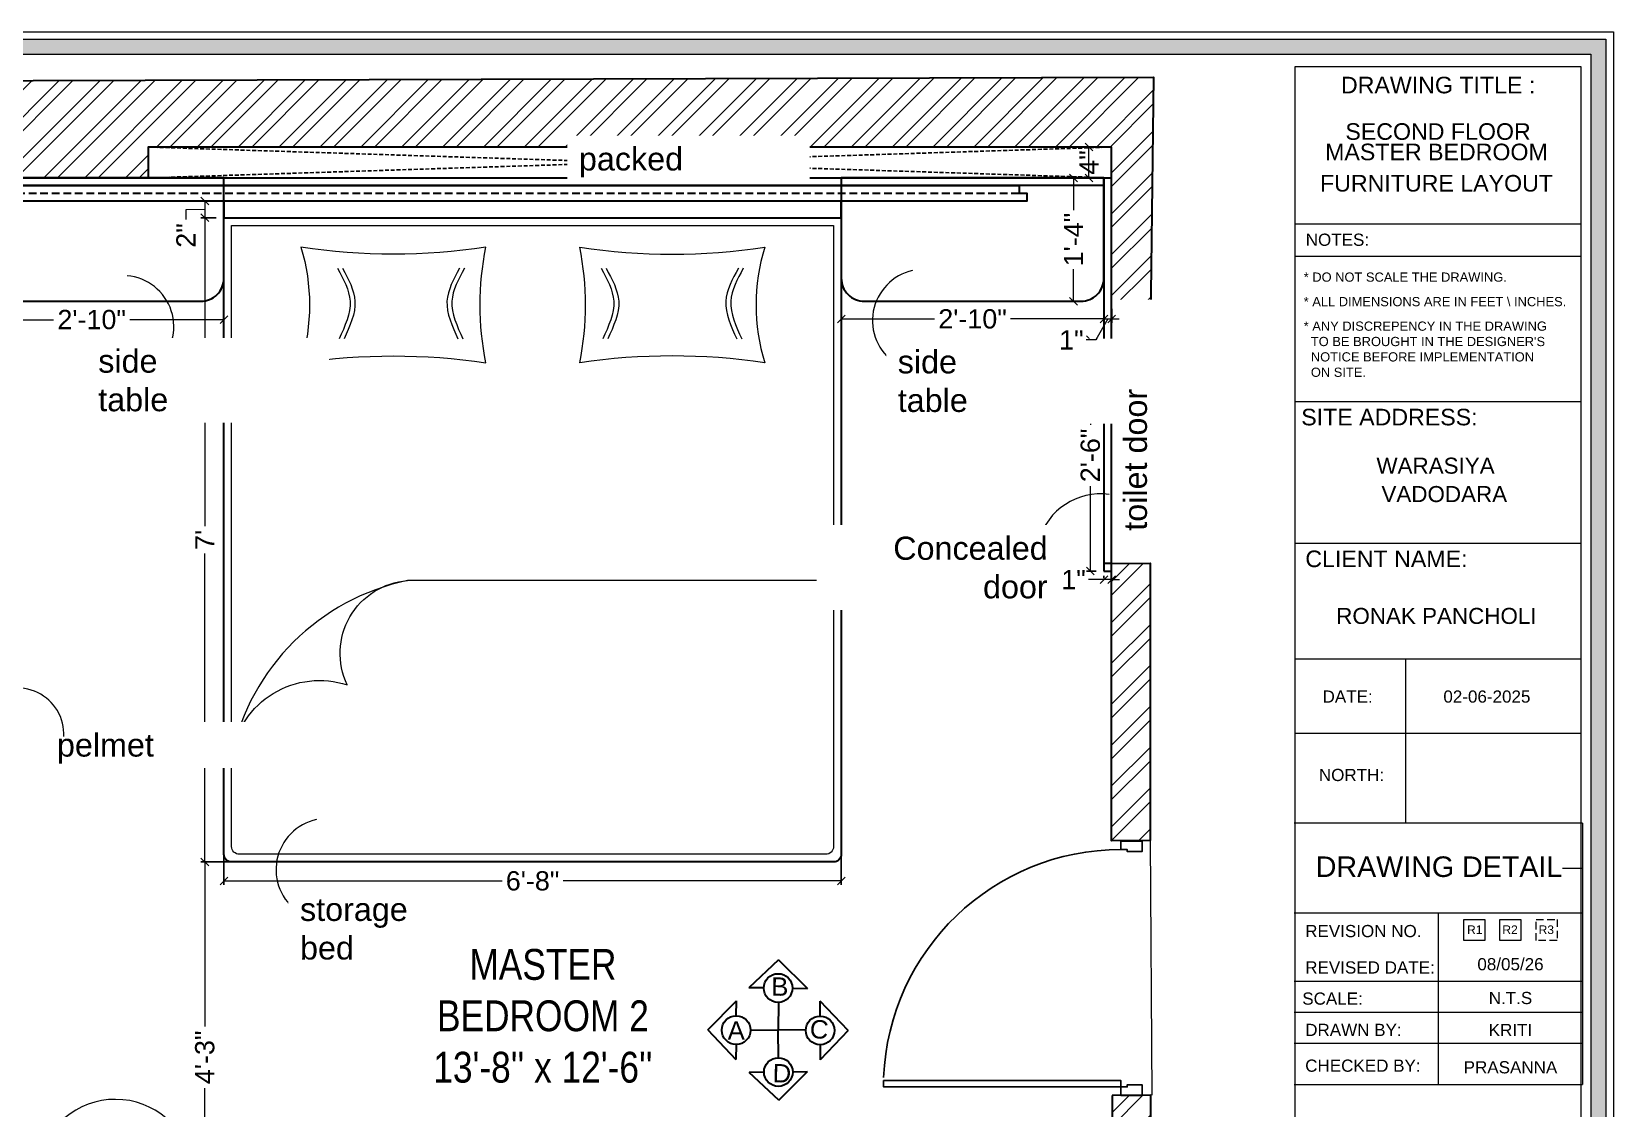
# Model space of a CAD drawing. Header units: millimetres. Extents: x 133760 to 136133, y -184957 to -182282.
# Drawn here: x 133869 to 134074.3, y -184851.2 to -184711.5 of the extents above; entities that cross this region are included whole.
import ezdxf
from ezdxf.enums import TextEntityAlignment as Align

# ---------------------------------------------------------------- set-up
doc = ezdxf.new("R2010")
doc.units = ezdxf.units.MM
doc.header["$MEASUREMENT"] = 0
doc.header["$PDMODE"] = 35
doc.linetypes.add('00 . GROUND FLOOR$0$DASHED', pattern=[0.75, 0.5, -0.25])
doc.linetypes.add('DASHEDX2', pattern=[1.5, 1, -0.5])
doc.layers.get('Defpoints').update_dxf_attribs({"color": 220})
for name, color, linetype in [('AR DOOR', 40, 'Continuous'), ('AR ELE-5', 134, 'Continuous'), ('AR HATCH-7', 7, 'Continuous')]:
    doc.layers.add(name, color=color, linetype=linetype)
for name, color, linetype, lineweight in [('Dimension', 10, 'DASHEDX2', 20), ('FIRST FLOOR ( TEXT )', 7, 'Continuous', 9), ('FUR1', 1, 'Continuous', 0), ('FURNITURE', 32, 'Continuous', 9), ('NAME PLATE', 7, 'Continuous', 25), ('Text', 7, 'Continuous', 15), ('wall', 7, 'Continuous', 30), ('WALL Dimensions', 1, 'Continuous', 0)]:
    doc.layers.add(name, color=color, linetype=linetype, lineweight=lineweight)
doc.styles.add('Arial', font='arial.ttf')
doc.styles.add('KATHA', font='swissc.ttf')
doc.styles.get("Standard").update_dxf_attribs({"font": 'arial.ttf', "height": 6})
doc.styles.add('style4', font='ARIALN.TTF')
doc.dimstyles.new('ISO-25', dxfattribs={"dimtxt": 2.5, "dimasz": 1, "dimexe": 0.5, "dimexo": 1, "dimtad": 0, "dimdec": 0, "dimlunit": 4, "dimtxsty": 'Arial', "dimblk": 'OBLIQUE', "dimcen": 2.5, "dimclrd": 1, "dimclre": 1, "dimclrt": 5, "dimadec": 0, "dimazin": 0, "dimtfac": 1, "dimtdec": 0, "dimtmove": 0, "dimatfit": 3, "dimfxl": 1, "dimtfillclr": 5, "dimlwd": -1, "dimarcsym": 0})

# ---------------------------------------------------------------- blocks, each defined once
blk = doc.blocks.new('aggerg')
at = {"layer": 'Dimension', "color": 42, "true_color": 0xd39e00}
blk.add_lwpolyline([(-1.41, 1.41), (1.41, 1.41), (1.41, -1.41), (-1.41, -1.41)], close=True, dxfattribs=at)
at = {"layer": 'NAME PLATE', "lineweight": 0, "insert": (-0.03, 0.62), "char_height": 1.151, "width": 2.2458, "attachment_point": 2, "style": 'Arial'}
blk.add_mtext('R3', dxfattribs=at)
blk = doc.blocks.new('*U9')
for points in [[(-1160, 0), (-1120, 0), (-1120, 30), (-1110, 30), (-1110, 100), (-1160, 100)], [(40, 0), (0, 0), (0, 30), (-10, 30), (-10, 100), (40, 100)], [(0, 0), (0, -1120), (-30, -1120), (-30, 0)]]:
    blk.add_lwpolyline(points, close=True)
at = {"layer": 'AR ELE-5', "linetype": 'ByBlock', "ltscale": 15}
blk.add_arc((1.6, 0.7), 1121.6, 180.03474, 267.62699, dxfattribs=at)
blk = doc.blocks.new('_Oblique')
at = {"layer": 'wall', "color": 0, "lineweight": -2}
blk.add_line((-0.5, -0.5), (0.5, 0.5), dxfattribs=at)
blk = doc.blocks.new('*D68')
at = {"layer": 'Defpoints', "color": 0, "transparency": 16777216}
for p in [(133859.67, -184748.87), (133894, -184748.87), (133894, -184748.87)]:
    blk.add_point(p, dxfattribs=at)
at = {"layer": 'FURNITURE', "color": 1, "lineweight": -2, "transparency": 16777216}
for p, q in [((133859.67, -184747.87), (133859.67, -184748.37)), ((133894, -184747.87), (133894, -184748.37))]:
    blk.add_line(p, q, dxfattribs=at)
at = {"layer": 'FURNITURE', "color": 1, "transparency": 16777216}
for p, q in [((133859.67, -184748.87), (133871.9, -184748.87)), ((133894, -184748.87), (133881.78, -184748.87))]:
    blk.add_line(p, q, dxfattribs=at)
at = {"layer": 'FURNITURE', "color": 1, "transparency": 16777216, "rotation": 180}
blk.add_blockref('_Oblique', (133859.67, -184748.87), dxfattribs=at)
at = {"layer": 'FURNITURE', "color": 1, "transparency": 16777216}
blk.add_blockref('_Oblique', (133894, -184748.87), dxfattribs=at)
at = {"layer": 'FURNITURE', "color": 5, "lineweight": 0, "transparency": 16777216, "insert": (133876.84, -184748.87), "char_height": 2.5, "attachment_point": 5, "style": 'Arial'}
blk.add_mtext('2\'-10"', dxfattribs=at)
blk = doc.blocks.new('*D69')
at = {"layer": 'Defpoints', "color": 0, "transparency": 16777216}
for p in [(134008.19, -184746.48), (133974.1, -184748.41), (134008.19, -184748.78)]:
    blk.add_point(p, dxfattribs=at)
at = {"layer": 'FURNITURE', "color": 1, "lineweight": -2, "transparency": 16777216}
for p, q in [((134008.19, -184747.48), (134008.19, -184749.28)), ((133974.1, -184749.41), (133974.1, -184749.28))]:
    blk.add_line(p, q, dxfattribs=at)
at = {"layer": 'FURNITURE', "color": 1, "transparency": 16777216}
for p, q in [((133974.1, -184748.78), (133986.2, -184748.78)), ((134008.19, -184748.78), (133996.08, -184748.78))]:
    blk.add_line(p, q, dxfattribs=at)
at = {"layer": 'FURNITURE', "color": 1, "transparency": 16777216, "rotation": 180}
blk.add_blockref('_Oblique', (133974.1, -184748.78), dxfattribs=at)
at = {"layer": 'FURNITURE', "color": 1, "transparency": 16777216}
blk.add_blockref('_Oblique', (134008.19, -184748.78), dxfattribs=at)
at = {"layer": 'FURNITURE', "color": 5, "lineweight": 0, "transparency": 16777216, "insert": (133991.14, -184748.78), "char_height": 2.5, "attachment_point": 5, "style": 'Arial'}
blk.add_mtext('2\'-10"', dxfattribs=at)
blk = doc.blocks.new('*D70')
at = {"layer": 'Defpoints', "color": 0, "transparency": 16777216}
for p in [(134006.24, -184730.48), (134001.99, -184746.48), (134004.24, -184746.48)]:
    blk.add_point(p, dxfattribs=at)
at = {"layer": 'FURNITURE', "color": 1, "lineweight": -2, "transparency": 16777216}
for p, q in [((134005.24, -184730.48), (134003.74, -184730.48)), ((134002.99, -184746.48), (134004.74, -184746.48))]:
    blk.add_line(p, q, dxfattribs=at)
at = {"layer": 'FURNITURE', "color": 1, "transparency": 16777216}
for p, q in [((134004.24, -184730.48), (134004.24, -184734.65)), ((134004.24, -184746.48), (134004.24, -184742.31))]:
    blk.add_line(p, q, dxfattribs=at)
for p, rotation in [((134004.24, -184730.48), 90), ((134004.24, -184746.48), 270)]:
    blk.add_blockref('_Oblique', p, dxfattribs=dict(at, rotation=rotation))
at = {"layer": 'FURNITURE', "color": 5, "lineweight": 0, "transparency": 16777216, "insert": (134004.24, -184738.48), "char_height": 2.5, "attachment_point": 5, "rotation": 90, "style": 'Arial'}
blk.add_mtext('1\'-4"', dxfattribs=at)
blk = doc.blocks.new('*D71')
at = {"layer": 'Defpoints', "color": 0, "transparency": 16777216}
for p in [(134005.14, -184726.48), (134006.24, -184726.48), (134004.93, -184730.48)]:
    blk.add_point(p, dxfattribs=at)
at = {"layer": 'FURNITURE', "color": 1, "lineweight": -2, "transparency": 16777216}
for p, q in [((134006.14, -184726.48), (134006.74, -184726.48)), ((134005.93, -184730.48), (134006.74, -184730.48))]:
    blk.add_line(p, q, dxfattribs=at)
at = {"layer": 'FURNITURE', "color": 1, "transparency": 16777216}
blk.add_line((134006.24, -184730.48), (134006.24, -184726.48), dxfattribs=at)
for p, rotation in [((134006.24, -184726.48), 90), ((134006.24, -184730.48), 270)]:
    blk.add_blockref('_Oblique', p, dxfattribs=dict(at, rotation=rotation))
at = {"layer": 'FURNITURE', "color": 5, "lineweight": 0, "transparency": 16777216, "insert": (134006.24, -184728.48), "char_height": 2.5, "attachment_point": 5, "rotation": 90, "style": 'Arial'}
blk.add_mtext('4"', dxfattribs=at)
blk = doc.blocks.new('*D72')
at = {"layer": 'Defpoints', "color": 0, "transparency": 16777216}
for p in [(133894, -184733.48), (133891.52, -184735.64), (133894, -184735.64)]:
    blk.add_point(p, dxfattribs=at)
at = {"layer": 'FURNITURE', "color": 1, "lineweight": -2, "transparency": 16777216}
for p, q in [((133893, -184733.48), (133891.02, -184733.48)), ((133893, -184735.64), (133891.02, -184735.64))]:
    blk.add_line(p, q, dxfattribs=at)
at = {"layer": 'FURNITURE', "color": 1, "transparency": 16777216}
for p, q in [((133891.52, -184733.48), (133891.52, -184735.64)), ((133891.52, -184734.56), (133889.07, -184734.62)), ((133889.07, -184734.62), (133889.07, -184735.87))]:
    blk.add_line(p, q, dxfattribs=at)
for p, rotation in [((133891.52, -184733.48), 90), ((133891.52, -184735.64), 270)]:
    blk.add_blockref('_Oblique', p, dxfattribs=dict(at, rotation=rotation))
at = {"layer": 'FURNITURE', "color": 5, "lineweight": 0, "transparency": 16777216, "insert": (133889.07, -184737.95), "char_height": 2.5, "attachment_point": 5, "rotation": 90, "style": 'Arial'}
blk.add_mtext('2"', dxfattribs=at)
blk = doc.blocks.new('*D73')
at = {"layer": 'Defpoints', "color": 0, "transparency": 16777216}
for p in [(133894, -184735.64), (133891.52, -184819.22), (133902.9, -184819.22)]:
    blk.add_point(p, dxfattribs=at)
at = {"layer": 'FURNITURE', "color": 1, "lineweight": -2, "transparency": 16777216}
for p, q in [((133893, -184735.64), (133891.02, -184735.64)), ((133901.9, -184819.22), (133891.02, -184819.22))]:
    blk.add_line(p, q, dxfattribs=at)
at = {"layer": 'FURNITURE', "color": 1, "transparency": 16777216}
for p, q in [((133891.52, -184735.64), (133891.52, -184775.67)), ((133891.52, -184819.22), (133891.52, -184779.2))]:
    blk.add_line(p, q, dxfattribs=at)
for p, rotation in [((133891.52, -184735.64), 90), ((133891.52, -184819.22), 270)]:
    blk.add_blockref('_Oblique', p, dxfattribs=dict(at, rotation=rotation))
at = {"layer": 'FURNITURE', "color": 5, "lineweight": 0, "transparency": 16777216, "insert": (133891.52, -184777.43), "char_height": 2.5, "attachment_point": 5, "rotation": 90, "style": 'Arial'}
blk.add_mtext("7'", dxfattribs=at)
blk = doc.blocks.new('*D74')
at = {"layer": 'Defpoints', "color": 0, "transparency": 16777216}
for p in [(133902.9, -184819.22), (133891.52, -184869.89), (133893.53, -184869.89)]:
    blk.add_point(p, dxfattribs=at)
at = {"layer": 'FURNITURE', "color": 1, "lineweight": -2, "transparency": 16777216}
for p, q in [((133901.9, -184819.22), (133891.02, -184819.22)), ((133892.53, -184869.89), (133891.02, -184869.89))]:
    blk.add_line(p, q, dxfattribs=at)
at = {"layer": 'FURNITURE', "color": 1, "transparency": 16777216}
for p, q in [((133891.52, -184819.22), (133891.52, -184840.56)), ((133891.52, -184869.89), (133891.52, -184848.56))]:
    blk.add_line(p, q, dxfattribs=at)
for p, rotation in [((133891.52, -184819.22), 90), ((133891.52, -184869.89), 270)]:
    blk.add_blockref('_Oblique', p, dxfattribs=dict(at, rotation=rotation))
at = {"layer": 'FURNITURE', "color": 5, "lineweight": 0, "transparency": 16777216, "insert": (133891.52, -184844.56), "char_height": 2.5, "attachment_point": 5, "rotation": 90, "style": 'Arial'}
blk.add_mtext('4\'-3"', dxfattribs=at)
blk = doc.blocks.new('*D80')
at = {"layer": 'Defpoints', "color": 0, "transparency": 16777216}
for p in [(133894, -184816.22), (133974.1, -184816.22), (133974.1, -184821.68)]:
    blk.add_point(p, dxfattribs=at)
at = {"layer": 'FURNITURE', "color": 1, "lineweight": -2, "transparency": 16777216}
for p, q in [((133894, -184817.22), (133894, -184822.18)), ((133974.1, -184817.22), (133974.1, -184822.18))]:
    blk.add_line(p, q, dxfattribs=at)
at = {"layer": 'FURNITURE', "color": 1, "transparency": 16777216}
for p, q in [((133894, -184821.68), (133930.1, -184821.68)), ((133974.1, -184821.68), (133938.01, -184821.68))]:
    blk.add_line(p, q, dxfattribs=at)
at = {"layer": 'FURNITURE', "color": 1, "transparency": 16777216, "rotation": 180}
blk.add_blockref('_Oblique', (133894, -184821.68), dxfattribs=at)
at = {"layer": 'FURNITURE', "color": 1, "transparency": 16777216}
blk.add_blockref('_Oblique', (133974.1, -184821.68), dxfattribs=at)
at = {"layer": 'FURNITURE', "color": 5, "lineweight": 0, "transparency": 16777216, "insert": (133934.05, -184821.68), "char_height": 2.5, "attachment_point": 5, "style": 'Arial'}
blk.add_mtext('6\'-8"', dxfattribs=at)
blk = doc.blocks.new('*D81')
at = {"layer": 'Defpoints', "color": 0, "transparency": 16777216}
for p in [(134008.19, -184751.48), (134006.43, -184781.48), (134008.19, -184781.48)]:
    blk.add_point(p, dxfattribs=at)
at = {"layer": 'FURNITURE', "color": 1, "lineweight": -2, "transparency": 16777216}
for p, q in [((134007.19, -184751.48), (134005.93, -184751.48)), ((134007.19, -184781.48), (134005.93, -184781.48))]:
    blk.add_line(p, q, dxfattribs=at)
at = {"layer": 'FURNITURE', "color": 1, "transparency": 16777216}
for p, q in [((134006.43, -184751.48), (134006.43, -184762.51)), ((134006.43, -184781.48), (134006.43, -184770.45))]:
    blk.add_line(p, q, dxfattribs=at)
for p, rotation in [((134006.43, -184751.48), 90), ((134006.43, -184781.48), 270)]:
    blk.add_blockref('_Oblique', p, dxfattribs=dict(at, rotation=rotation))
at = {"layer": 'FURNITURE', "color": 5, "lineweight": 0, "transparency": 16777216, "insert": (134006.43, -184766.48), "char_height": 2.5, "attachment_point": 5, "rotation": 90, "style": 'Arial'}
blk.add_mtext('2\'-6"', dxfattribs=at)
blk = doc.blocks.new('*D82')
at = {"layer": 'Defpoints', "color": 0, "transparency": 16777216}
for p in [(134008.19, -184782.58), (134008.19, -184783.4), (134009.19, -184783.4)]:
    blk.add_point(p, dxfattribs=at)
at = {"layer": 'FURNITURE', "color": 1, "transparency": 16777216}
for p, q in [((134008.19, -184782.58), (134006.19, -184782.58)), ((134009.19, -184782.58), (134008.19, -184782.58)), ((134009.19, -184782.58), (134010.19, -184782.58))]:
    blk.add_line(p, q, dxfattribs=at)
at = {"layer": 'FURNITURE', "color": 1, "lineweight": -2, "transparency": 16777216}
for p, q in [((134008.19, -184782.4), (134008.19, -184782.08)), ((134009.19, -184782.4), (134009.19, -184782.08))]:
    blk.add_line(p, q, dxfattribs=at)
at = {"layer": 'FURNITURE', "color": 1, "transparency": 16777216}
blk.add_blockref('_Oblique', (134008.19, -184782.58), dxfattribs=at)
at = {"layer": 'FURNITURE', "color": 1, "transparency": 16777216, "rotation": 180}
blk.add_blockref('_Oblique', (134009.19, -184782.58), dxfattribs=at)
at = {"layer": 'FURNITURE', "color": 5, "lineweight": 30, "transparency": 16777216, "insert": (134004.24, -184782.58), "char_height": 2.5, "attachment_point": 5, "style": 'Arial'}
blk.add_mtext('1"', dxfattribs=at)
blk = doc.blocks.new('*D87')
at = {"layer": 'Defpoints', "color": 0, "transparency": 16777216}
for p in [(134008.19, -184746.48), (134009.18, -184746.48), (134009.18, -184748.78)]:
    blk.add_point(p, dxfattribs=at)
at = {"layer": 'FURNITURE', "color": 1, "lineweight": -2, "transparency": 16777216}
for p, q in [((134008.19, -184747.48), (134008.19, -184749.28)), ((134009.18, -184747.48), (134009.18, -184749.28))]:
    blk.add_line(p, q, dxfattribs=at)
at = {"layer": 'FURNITURE', "color": 1, "transparency": 16777216}
for p, q in [((134008.68, -184748.78), (134007.15, -184751.49)), ((134008.19, -184748.78), (134007.19, -184748.78)), ((134008.19, -184748.78), (134009.18, -184748.78)), ((134008.19, -184748.78), (134009.18, -184748.78)), ((134009.18, -184748.78), (134010.18, -184748.78)), ((134007.15, -184751.49), (134005.9, -184751.49))]:
    blk.add_line(p, q, dxfattribs=at)
blk.add_blockref('_Oblique', (134008.19, -184748.78), dxfattribs=at)
at = {"layer": 'FURNITURE', "color": 1, "transparency": 16777216, "rotation": 180}
blk.add_blockref('_Oblique', (134009.18, -184748.78), dxfattribs=at)
at = {"layer": 'FURNITURE', "color": 5, "lineweight": 30, "transparency": 16777216, "insert": (134003.96, -184751.49), "char_height": 2.5, "attachment_point": 5, "style": 'Arial'}
blk.add_mtext('1"', dxfattribs=at)

msp = doc.modelspace()

# ---------------------------------------------------------------- hatches: boundary and pattern name
at = {"layer": 'AR HATCH-7', "lineweight": 0, "true_color": 0x939598, "transparency": 33554687}
h = msp.add_hatch(dxfattribs=at)
h.set_pattern_fill('ANSI32', color=252, scale=10)
h.set_pattern_definition([(45, (3e-11, -1129.6084), (-2.65165043, 2.65165043), []), (45, (1.7678, -1129.6084), (-2.65165043, 2.65165043), [])])
h.paths.add_polyline_path([(134014.64, -184717.42), (133854.67, -184717.87), (133854.67, -184764.48), (133859.67, -184764.48), (133859.67, -184730.48), (133884.17, -184730.48), (133884.17, -184726.48), (134009.17, -184726.48), (134009.19, -184751.48), (134009.19, -184751.48), (134009.19, -184752.49), (134014.19, -184752.46)])
h.paths.add_polyline_path([(133859.67, -184823.48), (133854.67, -184823.48), (133854.67, -184893.98), (134014.21, -184893.98), (134014.26, -184849.48), (134009.26, -184849.52), (134009.19, -184889.98), (133910.19, -184889.98), (133910.19, -184889.98), (133859.67, -184889.98), (133859.68, -184869.89)])
h.paths.add_polyline_path([(134014.19, -184780.45), (134009.19, -184780.48), (134009.19, -184816.49), (134014.19, -184816.45)])
at = {"layer": 'Dimension', "true_color": 0xd39e00, "transparency": 33554687}
h = msp.add_hatch(color=42, dxfattribs=at)
h.paths.add_polyline_path([(133797.27, -184712.48), (133797.27, -184906.78), (134073.32, -184906.78), (134073.32, -184712.48)])
h.paths.add_polyline_path([(133799.21, -184714.41), (134071.38, -184714.41), (134071.38, -184904.84), (133799.21, -184904.84)], flags=16)

# ---------------------------------------------------------------- linework, layer by layer
at = {"layer": 'Dimension', "color": 42, "linetype": 'Continuous', "true_color": 0xd39e00, "transparency": 33554687}
for p, q in [((134070.07, -184736.5), (134032.98, -184736.5)), ((134070.07, -184740.68), (134032.98, -184740.68)), ((134070.07, -184759.53), (134032.98, -184759.53)), ((134070.07, -184777.92), (134032.98, -184777.92)), ((134070.07, -184792.9), (134032.98, -184792.9)), ((134047.33, -184792.9), (134047.33, -184814.2)), ((134070.07, -184802.54), (134032.98, -184802.54)), ((134070.3, -184814.2), (134032.86, -184814.2)), ((134070.3, -184814.2), (134070.3, -184848.1)), ((134067.71, -184820.01), (134070.3, -184820.01)), ((134032.86, -184825.82), (134070.3, -184825.82)), ((134051.58, -184848.1), (134051.58, -184825.82)), ((134070.3, -184834.73), (134032.86, -184834.73)), ((134070.3, -184838.75), (134032.86, -184838.75)), ((134070.3, -184842.76), (134032.86, -184842.76)), ((134032.86, -184848.1), (134070.3, -184848.1))]:
    msp.add_line(p, q, dxfattribs=at)
for points in [[(133796.3, -184711.51), (134074.29, -184711.51), (134074.29, -184907.75), (133796.3, -184907.75)], [(133797.27, -184712.48), (134073.32, -184712.48), (134073.32, -184906.78), (133797.27, -184906.78)], [(133799.21, -184714.41), (134071.38, -184714.41), (134071.38, -184904.84), (133799.21, -184904.84)], [(134032.98, -184903.25), (134032.98, -184716.01), (134070.07, -184716.01), (134070.07, -184903.25)], [(134054.89, -184826.68), (134057.63, -184826.68), (134057.63, -184829.41), (134054.89, -184829.41)], [(134059.57, -184826.68), (134062.3, -184826.68), (134062.3, -184829.41), (134059.57, -184829.41)]]:
    msp.add_lwpolyline(points, close=True, dxfattribs=at)
at = {"layer": 'FUR1'}
for centre, start, end in [((133880.85, -184749.79, 0), 311.1247, 84.9115), ((133984.8, -184748.99, 0), 102.5967, 236.3835), ((133907.41, -184820.23, 0), 102.0491, 235.8359)]:
    msp.add_arc(centre, 6.65, start, end, dxfattribs=at)
at = {"layer": 'FURNITURE', "linetype": '00 . GROUND FLOOR$0$DASHED', "lineweight": 25}
for p, q in [((133884.17, -184730.48), (134009.17, -184726.48)), ((133884.17, -184726.48), (134009.17, -184730.48))]:
    msp.add_line(p, q, dxfattribs=at)
at = {"layer": 'FURNITURE', "lineweight": 30}
for p, q in [((134008.19, -184730.48), (134008.19, -184781.48)), ((134009.19, -184751.48), (134008.19, -184751.48)), ((134009.19, -184781.48), (134009.19, -184751.48)), ((134009.19, -184752.48), (134008.19, -184752.48)), ((134009.19, -184780.48), (134008.19, -184780.48)), ((134008.19, -184781.48), (134009.19, -184781.48))]:
    msp.add_line(p, q, dxfattribs=at)
at = {"layer": 'FURNITURE', "color": 3, "linetype": 'DASHEDX2', "lineweight": 30}
msp.add_line((133859.67, -184732.48), (133997.18, -184732.48), dxfattribs=at)
at = {"layer": 'FURNITURE'}
msp.add_line((133973.1, -184782.72), (133917.81, -184782.72), dxfattribs=at)
at = {"layer": 'FURNITURE', "lineweight": 5}
msp.add_line((134014.19, -184816.45), (134014.39, -184849.48), dxfattribs=at)
at = {"layer": 'FURNITURE', "lineweight": 30}
for points in [[(133884.17, -184730.48), (134009.17, -184730.48), (134009.17, -184726.48), (133884.17, -184726.48)], [(133859.67, -184730.48), (134008.19, -184730.48), (134008.19, -184731.48), (133859.67, -184731.48)], [(133859.67, -184731.48), (133997.18, -184731.48), (133997.18, -184732.48), (133998.18, -184732.48), (133998.18, -184733.48), (133859.67, -184733.48)], [(133974.1, -184735.64), (133974.1, -184733.48), (133894, -184733.48), (133894, -184735.64)]]:
    msp.add_lwpolyline(points, close=True, dxfattribs=at)
for points in [[(133894, -184743.48), (133894, -184730.48), (133859.67, -184730.48), (133859.67, -184743.48, 0.414214), (133862.67, -184746.48), (133891, -184746.48, 0.414214)], [(134008.19, -184743.48), (134008.19, -184730.48), (133974.1, -184730.48), (133974.1, -184743.48, 0.414214), (133977.1, -184746.48), (134005.19, -184746.48, 0.414214)], [(133973.1, -184819.22), (133895, -184819.22, -0.414214), (133894, -184818.22), (133894, -184735.64), (133974.1, -184735.64), (133974.1, -184818.22, -0.414214)]]:
    msp.add_lwpolyline(points, format="xyb", close=True, dxfattribs=at)
at = {"layer": 'FURNITURE'}
for points in [[(133972.1, -184818.22), (133896, -184818.22, -0.414214), (133895, -184817.22), (133895, -184736.64), (133973.1, -184736.64), (133973.1, -184817.22, -0.414214)], [(133910.01, -184796.24, -0.527965), (133917.81, -184782.72, 0.296489), (133895, -184805.36, -0.459377), (133910.01, -184796.24)]]:
    msp.add_lwpolyline(points, format="xyb", close=True, dxfattribs=at)
at = {"layer": 'FURNITURE', "elevation": -0.01}
for points in [[(133927.99, -184754.46, -0.100586), (133927.99, -184739.46, -0.075726), (133903.99, -184739.46, -0.148967), (133903.99, -184754.46, -0.074116)], [(133940.17, -184754.46, 0.100586), (133940.17, -184739.46, 0.075726), (133964.17, -184739.46, 0.148967), (133964.17, -184754.46, 0.074116)]]:
    msp.add_lwpolyline(points, format="xyb", close=True, dxfattribs=at)
at = {"layer": 'FURNITURE', "flags": 128}
msp.add_lwpolyline([(133887.7, -184865.96), (133889.93, -184865.96), (133889.93, -184858.57, 0.853613), (133869.93, -184858.52), (133869.93, -184865.96), (133872.15, -184865.96)], format="xyb", dxfattribs=at)
at = {"layer": 'FURNITURE'}
for points in [[(133908.74, -184742.2, -0.01), (133909.51, -184743.61, -0.01), (133911.14, -184746.61, -0.01), (133909.7, -184749.72, -0.01), (133908.94, -184751.36, -0.01)], [(133909.38, -184742.2, -0.01), (133910.15, -184743.61, -0.01), (133911.78, -184746.61, -0.01), (133910.34, -184749.72, -0.01), (133909.58, -184751.36, -0.01)], [(133924.57, -184742.2, -0.01), (133923.8, -184743.61, -0.01), (133922.17, -184746.61, -0.01), (133923.61, -184749.72, -0.01), (133924.37, -184751.36, -0.01)], [(133925.22, -184742.2, -0.01), (133924.44, -184743.61, -0.01), (133922.81, -184746.61, -0.01), (133924.25, -184749.72, -0.01), (133925.01, -184751.36, -0.01)], [(133942.95, -184742.2, -0.01), (133943.72, -184743.61, -0.01), (133945.35, -184746.61, -0.01), (133943.91, -184749.72, -0.01), (133943.15, -184751.36, -0.01)], [(133943.59, -184742.2, -0.01), (133944.36, -184743.61, -0.01), (133946, -184746.61, -0.01), (133944.56, -184749.72, -0.01), (133943.8, -184751.36, -0.01)], [(133960.75, -184742.2, -0.01), (133959.98, -184743.61, -0.01), (133958.35, -184746.61, -0.01), (133959.79, -184749.72, -0.01), (133960.54, -184751.36, -0.01)], [(133961.39, -184742.2, -0.01), (133960.62, -184743.61, -0.01), (133958.99, -184746.61, -0.01), (133960.43, -184749.72, -0.01), (133961.19, -184751.36, -0.01)]]:
    msp.add_open_spline(points, degree=3, knots=[0, 0, 0, 0, 4.577917, 9.671137, 9.671137, 9.671137, 9.671137], dxfattribs=at)
at = {"layer": 'Text', "color": 18, "lineweight": 30, "true_color": 0x000000}
for p, q in [((133965.95, -184831.92), (133969.71, -184835.61)), ((133967.77, -184835.59), (133969.71, -184835.61)), ((133956.81, -184840.99), (133960.5, -184837.23)), ((133960.48, -184839.17), (133960.5, -184837.23)), ((133965.95, -184837.43), (133965.91, -184841.02)), ((133971.36, -184839.21), (133971.35, -184837.27)), ((133975.02, -184841.06), (133971.35, -184837.27)), ((133962.32, -184840.98), (133965.91, -184841.02)), ((133969.51, -184841.01), (133965.91, -184841.02)), ((133965.97, -184844.61), (133965.91, -184841.02)), ((133966, -184850.12), (133969.74, -184846.41)), ((133967.8, -184846.44), (133969.74, -184846.41))]:
    msp.add_line(p, q, dxfattribs=at)
for centre in [(133965.91, -184835.57), (133960.47, -184841.03), (133971.36, -184841.07), (133965.94, -184846.47)]:
    msp.add_circle(centre, 1.86, dxfattribs=at)
at = {"layer": 'wall', "lineweight": 30}
msp.add_lwpolyline([(134009.17, -184726.48), (133884.17, -184726.48), (133884.17, -184730.48), (133859.67, -184730.48), (133859.67, -184764.48), (133854.67, -184764.48), (133854.67, -184717.87), (134014.64, -184717.42), (134014.19, -184752.46), (134009.19, -184752.49), (134009.17, -184726.48)], dxfattribs=at)
for points in [[(134009.19, -184780.48), (134014.19, -184780.45), (134014.19, -184816.45), (134009.19, -184816.49)], [(134009.26, -184849.52), (134009.19, -184889.98), (133859.67, -184889.98), (133859.67, -184823.48), (133854.67, -184823.48), (133854.67, -184893.98), (134014.21, -184893.98), (134014.26, -184849.48)]]:
    msp.add_lwpolyline(points, close=True, dxfattribs=at)
at = {"layer": 'WALL Dimensions', "color": 18, "lineweight": 30, "true_color": 0x000000}
for p, q in [((133965.95, -184831.92), (133962.11, -184835.53)), ((133964.05, -184835.55), (133962.11, -184835.53)), ((133956.81, -184840.99), (133960.43, -184844.83)), ((133975.02, -184841.06), (133971.37, -184844.87)), ((133960.45, -184842.88), (133960.43, -184844.83)), ((133971.37, -184842.92), (133971.37, -184844.87)), ((133964.08, -184846.5), (133962.14, -184846.53)), ((133966, -184850.12), (133962.14, -184846.53))]:
    msp.add_line(p, q, dxfattribs=at)

# ---------------------------------------------------------------- block references
at = {"layer": 'AR DOOR', "linetype": 'ByBlock', "lineweight": -2, "extrusion": (0, 0, -1), "xscale": -0.02749999999996862, "yscale": 0.02749999999996862, "zscale": -0.02749999999996862, "rotation": 90}
msp.add_blockref('*U9', (-134010.39, -184848.4), dxfattribs=at)
at = {"layer": 'NAME PLATE', "transparency": 33554687, "xscale": 0.9686924564324417, "yscale": 0.9686924564324417, "zscale": 0.9686924564324417}
msp.add_blockref('aggerg', (134065.62, -184828.05), dxfattribs=at)

# ---------------------------------------------------------------- texts
at = {"layer": 'NAME PLATE', "transparency": 33554687, "style": 'Arial'}
for s, height, p in [('DRAWING TITLE : ', 2.1519, (134051.97, -184719.51)), ('SECOND FLOOR', 2.1519, (134051.54, -184725.54)), ('MASTER BEDROOM', 2.1519, (134051.33, -184728.19)), ('FURNITURE LAYOUT', 2.1519, (134051.34, -184732.25)), ('NOTES:', 1.581, (134038.48, -184739.29)), ('SITE ADDRESS:', 2.1519, (134045.23, -184762.58)), (' WARASIYA  ', 2.0802, (134051.62, -184768.85, -0.1)), ('VADODARA', 2.08, (134052.35, -184772.53, -0.1)), ('CLIENT NAME:', 2.1519, (134044.84, -184780.97)), ('RONAK PANCHOLI    ', 2.0802, (134052.94, -184788.34, -0.1)), ('DATE:', 1.581, (134039.81, -184798.55)), ('02-06-2025', 1.581, (134057.88, -184798.55)), ('NORTH:', 1.581, (134040.31, -184808.72)), ('DRAWING DETAIL', 2.6605, (134051.67, -184821.16)), ('REVISION NO.', 1.5811, (134041.85, -184828.97)), ('REVISED DATE: ', 1.5811, (134043.02, -184833.69)), ('SCALE:', 1.581, (134037.85, -184837.73)), ('DRAWN BY:', 1.581, (134040.56, -184841.79)), ('KRITI', 1.581, (134060.94, -184841.8)), ('CHECKED BY:', 1.5811, (134041.79, -184846.43)), ('PRASANNA', 1.581, (134060.94, -184846.64))]:
    msp.add_text(s, height=height, dxfattribs=at).set_placement(p, align=Align.CENTER)
for s, p in [('R1', (134055.31, -184828.56)), ('R2', (134059.89, -184828.56))]:
    msp.add_text(s, height=1.115, dxfattribs=at).set_placement(p)
at = {"layer": 'NAME PLATE', "transparency": 33554687, "char_height": 1.1959, "width": 46.2026, "attachment_point": 1, "style": 'Arial'}
for s, insert in [('* DO NOT SCALE THE DRAWING.', (134034.11, -184742.75)), ('* ALL DIMENSIONS ARE IN FEET \\\\ INCHES.', (134034.11, -184745.93)), ("* ANY DISCREPENCY IN THE DRAWING \\P  TO BE BROUGHT IN THE DESIGNER'S\\P  NOTICE BEFORE IMPLEMENTATION \\P  ON SITE.", (134034.11, -184749.11))]:
    msp.add_mtext(s, dxfattribs=dict(at, insert=insert))
at = {"layer": 'NAME PLATE', "lineweight": 0, "transparency": 33554687, "char_height": 1.581, "attachment_point": 2, "style": 'Arial'}
for s, insert, width in [('08/05/26', (134060.94, -184831.69), 13.7025), ('N.T.S', (134060.94, -184836.07), 3.086)]:
    msp.add_mtext(s, dxfattribs=dict(at, insert=insert, width=width))
at = {"layer": 'Text', "linetype": 'ByBlock', "lineweight": 30}
for s, rotation, p in [('B', 359.3944, (133965.01, -184836.57)), ('A', 0.4908, (133959.36, -184842.28)), ('C', 355.3974, (133969.94, -184842.02)), ('D', 358.6846, (133965.17, -184847.8))]:
    msp.add_text(s, height=2.39, rotation=rotation, dxfattribs=at).set_placement(p)

# ---------------------------------------------------------------- dimensions: what is measured, and where the dimension line sits
at = {"layer": 'FURNITURE', "lineweight": 0}
for base, p1, p2, picture, middle in [((134006.24, -184726.48), (134004.93, -184730.48), (134005.14, -184726.48), '*D71', (134006.24, -184728.48)), ((134004.24, -184746.48), (134006.24, -184730.48), (134001.99, -184746.48), '*D70', (134004.24, -184738.48)), ((133891.52, -184735.64), (133894, -184733.48), (133894, -184735.64), '*D72', (133889.07, -184736.49))]:
    dim = msp.add_linear_dim(base=base, p1=p1, p2=p2, angle=90, dimstyle='ISO-25', override={"dimtmove": 1}, dxfattribs=at)
    dim.commit()
    dim.dimension.update_dxf_attribs({"geometry": picture, "text_midpoint": middle, "dimtype": 160})
for base, p1, p2, picture, middle in [((133891.52, -184819.22), (133894, -184735.64), (133902.9, -184819.22), '*D73', (133891.52, -184777.43)), ((134006.43, -184781.48), (134008.19, -184751.48), (134008.19, -184781.48), '*D81', (134006.43, -184766.48)), ((133891.52, -184869.89), (133902.9, -184819.22), (133893.53, -184869.89), '*D74', (133891.52, -184844.56))]:
    dim = msp.add_linear_dim(base=base, p1=p1, p2=p2, angle=90, dimstyle='ISO-25', override={"dimtmove": 1}, dxfattribs=at)
    dim.commit()
    dim.dimension.update_dxf_attribs({"geometry": picture, "text_midpoint": middle})
for base, p1, p2, picture, middle in [((133894, -184748.87), (133859.67, -184748.87), (133894, -184748.87), '*D68', (133876.84, -184748.87)), ((134008.19, -184748.78), (133974.1, -184748.41), (134008.19, -184746.48), '*D69', (133991.14, -184748.78)), ((133974.1, -184821.68), (133894, -184816.22), (133974.1, -184816.22), '*D80', (133934.05, -184821.68))]:
    dim = msp.add_linear_dim(base=base, p1=p1, p2=p2, dimstyle='ISO-25', override={"dimtmove": 1}, dxfattribs=at)
    dim.commit()
    dim.dimension.update_dxf_attribs({"geometry": picture, "text_midpoint": middle})
at = {"layer": 'FURNITURE', "lineweight": 30}
dim = msp.add_linear_dim(base=(134008.19, -184782.58), p1=(134009.19, -184783.4), p2=(134008.19, -184783.4), dimstyle='ISO-25', dxfattribs=at)
dim.commit()
dim.dimension.update_dxf_attribs({"geometry": '*D82', "text_midpoint": (134004.24, -184782.58)})

# ---------------------------------------------------------------- next in the draw order: texts
at = {"layer": 'FUR1', "char_height": 3, "width": 28.4543, "attachment_point": 5, "style": 'style4', "bg_fill": 2}
for s, insert in [('\\A1;\\pxql;{\\fArial|b0|i0|c0|p34;packed}', (133954.29, -184728.47)), ('\\A1;\\pxql;{\\fArial|b0|i0|c0|p34;side \\Ptable}', (133891.92, -184756.77, 0)), ('\\A1;\\pxql;{\\fArial|b0|i0|c0|p34;side \\Ptable}', (133995.66, -184756.86, 0)), ('\\A1;\\pxql;{\\fArial|b0|i0|c0|p34;pelmet}', (133886.56, -184804.5)), ('\\A1;\\pxql;{\\fArial|b0|i0|c0|p34;storage \\Pbed}', (133918.1, -184827.89, 0))]:
    msp.add_mtext(s, dxfattribs=dict(at, insert=insert))

# ---------------------------------------------------------------- next in the draw order: linework, layer by layer
at = {"layer": 'FUR1'}
msp.add_arc((133867.2, -184802.67, 0), 6.03, 357.2787, 131.0655, dxfattribs=at)

# ---------------------------------------------------------------- next in the draw order: texts
at = {"layer": 'FIRST FLOOR ( TEXT )', "insert": (133935.39, -184839.2), "char_height": 4, "attachment_point": 5, "style": 'KATHA'}
msp.add_mtext("MASTER \\PBEDROOM 2\\P13'-8'' x 12'-6''", dxfattribs=at)
at = {"layer": 'FUR1', "insert": (134012.29, -184762.02), "char_height": 3, "width": 28.4543, "attachment_point": 5, "rotation": 90, "style": 'style4', "bg_fill": 2}
msp.add_mtext('\\A1;\\pxql;{\\fArial|b0|i0|c0|p34;toilet door}', dxfattribs=at)

# ---------------------------------------------------------------- next in the draw order: linework, layer by layer
at = {"layer": 'FUR1'}
msp.add_arc((134007.78, -184779.85, 0), 8.39, 82.7064, 163.6906, dxfattribs=at)

# ---------------------------------------------------------------- next in the draw order: dimensions: what is measured, and where the dimension line sits
at = {"layer": 'FURNITURE', "lineweight": 30}
dim = msp.add_linear_dim(base=(134009.18, -184748.78), p1=(134008.19, -184746.48), p2=(134009.18, -184746.48), dimstyle='ISO-25', override={"dimtmove": 1}, dxfattribs=at)
dim.commit()
dim.dimension.update_dxf_attribs({"geometry": '*D87', "text_midpoint": (134005.28, -184751.49), "dimtype": 160})

# ---------------------------------------------------------------- next in the draw order: texts
at = {"layer": 'FUR1', "insert": (133986.66, -184781.04, 0), "char_height": 3, "width": 28.4543, "attachment_point": 5, "style": 'style4', "bg_fill": 2}
msp.add_mtext('\\A1;\\pxqr;{\\fArial|b0|i0|c0|p34;Concealed \\Pdoor}', dxfattribs=at)

doc.saveas('drawing.dxf')
